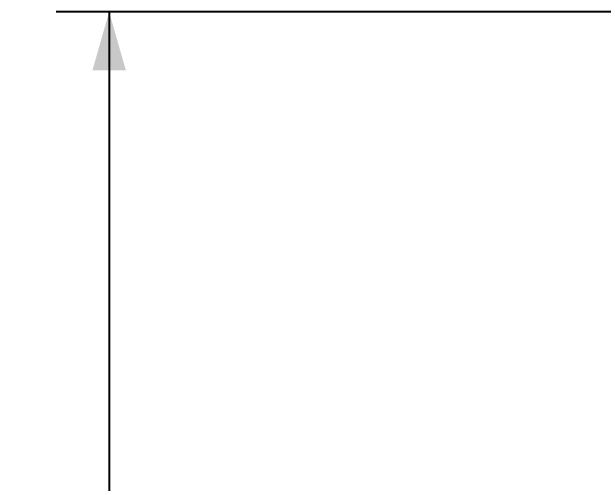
# Model space of a CAD drawing. Header units: millimetres. Extents: x 0 to 432, y 0 to 279.
# Drawn here: x 227.39 to 262.76, y 138.35 to 166.55 of the extents above; entities that cross this region are included whole.
import ezdxf

# ---------------------------------------------------------------- set-up
doc = ezdxf.new("R2010")
doc.units = ezdxf.units.MM
doc.linetypes.add('SLD-Solid', pattern=[0])
doc.layers.add('DIMENSIONS', color=140, linetype='SLD-Solid', lineweight=25)
doc.styles.add('SLDTEXTSTYLE0', font='GOTHIC.TTF', dxfattribs={"width": 0.913})
doc.dimstyles.new('SLDDIMSTYLE0', dxfattribs={"dimtxt": 3.5, "dimasz": 3.5, "dimexe": 0.18, "dimexo": 0.0625, "dimgap": 0.875, "dimtad": 0, "dimtih": 1, "dimtoh": 1, "dimdec": 1, "dimrnd": 1e-09, "dimzin": 12, "dimdsep": 46, "dimtxsty": 'SLDTEXTSTYLE0', "dimsah": 1, "dimcen": 0.09, "dimadec": 0, "dimazin": 3, "dimtfac": 1, "dimtdec": 1, "dimtofl": 0, "dimtmove": 0, "dimatfit": 3, "dimfxl": 1, "dimfrac": 2, "dimtolj": 1, "dimtzin": 12, "dimarcsym": 0})

# ---------------------------------------------------------------- blocks, each defined once
blk = doc.blocks.new('_D_8')
at = {"layer": 'DIMENSIONS', "color": 140}
for p, q in [((276.147, 166.549), (230.039, 166.549)), ((233.214, 166.549), (233.214, 119.458)), ((228.688, 113.138), (227.622, 113.138)), ((227.622, 113.138), (227.622, 107.581)), ((237.739, 113.138), (238.806, 113.138)), ((238.806, 113.138), (238.806, 107.581)), ((227.622, 107.581), (228.688, 107.581)), ((238.806, 107.581), (237.739, 107.581)), ((233.214, 59.78), (233.214, 106.87)), ((272.647, 59.78), (230.039, 59.78))]:
    blk.add_line(p, q, dxfattribs=at)
for points in [[(233.214, 166.549), (232.214, 163.049), (234.214, 163.049)], [(233.214, 59.78), (234.214, 63.28), (232.214, 63.28)]]:
    blk.add_solid(points, dxfattribs=at)
at = {"layer": 'DIMENSIONS', "color": 140, "char_height": 3.5, "attachment_point": 1, "style": 'SLDTEXTSTYLE0'}
for s, insert in [('106.8', (227.395, 118.319)), ('4.20', (228.688, 112.052))]:
    blk.add_mtext(s, dxfattribs=dict(at, insert=insert))

msp = doc.modelspace()

# ---------------------------------------------------------------- dimensions: what is measured, and where the dimension line sits
at = {"layer": 'DIMENSIONS', "color": 140}
dim = msp.add_linear_dim(base=(233.214, 166.549), p1=(273.917, 59.78), p2=(277.417, 166.549), angle=90, dimstyle='SLDDIMSTYLE0', dxfattribs=at)
dim.commit()
dim.dimension.update_dxf_attribs({"geometry": '_D_8', "text_midpoint": (233.214, 113.164), "dimtype": 160})

doc.saveas('drawing.dxf')
